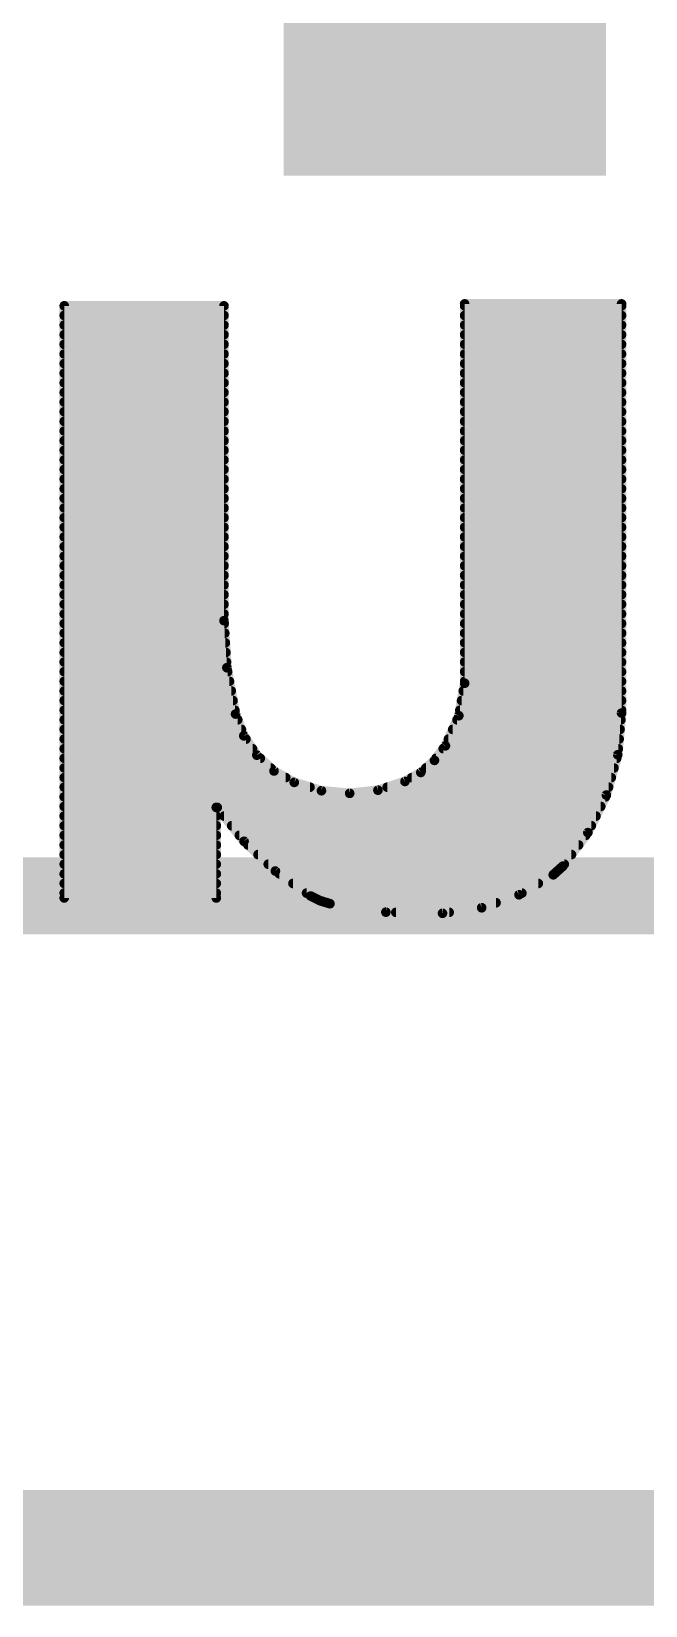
# Model space of a CAD drawing. Extents: x -1.3 to 34.4, y -29.2 to 28.1.
# Drawn here: x 15.989 to 17.61, y -0.152 to 4.001 of the extents above; entities that cross this region are included whole.
import ezdxf

# ---------------------------------------------------------------- set-up
doc = ezdxf.new("R2010")
doc.units = 0
for name, color, linetype in [('1', 12, 'CONTINUOUS'), ('16', 132, 'CONTINUOUS'), ('20', 53, 'CONTINUOUS'), ('22', 40, 'CONTINUOUS'), ('51', 53, 'CONTINUOUS')]:
    doc.layers.add(name, color=color, linetype=linetype)

# ---------------------------------------------------------------- blocks, each defined once
blk = doc.blocks.new('RECT')
blk.add_solid([(-0.5, -0.5), (0.5, -0.5), (-0.5, 0.5), (0.5, 0.5)])

msp = doc.modelspace()

# ---------------------------------------------------------------- linework, layer by layer
at = {"layer": '1', "const_width": 0.3048}
msp.add_lwpolyline([(27.94, 0), (0, 0)], dxfattribs=at)
at = {"layer": '16', "const_width": 0.3048}
msp.add_lwpolyline([(27.94, 0), (0, 0)], dxfattribs=at)
at = {"layer": '20', "const_width": 0.2032}
msp.add_lwpolyline([(0, 0), (34.29, 0)], dxfattribs=at)
at = {"layer": '22', "const_width": 0.0254}
for points in [[(16.0757, 1.7145), (16.0757, 3.2766)], [(16.0757, 3.2766), (16.4973, 3.2766)], [(16.4973, 3.2766), (16.4973, 2.446)], [(17.1323, 2.2809), (17.1323, 3.2817)], [(17.1323, 3.2817), (17.5463, 3.2817)], [(17.1323, 3.2766), (17.5463, 3.2766)], [(17.5463, 3.2817), (17.5463, 2.2022)], [(16.0757, 3.2512), (16.4973, 3.2512)], [(17.1323, 3.2512), (17.5463, 3.2512)], [(16.0757, 3.2258), (16.4973, 3.2258)], [(16.0757, 3.2004), (16.4973, 3.2004)], [(17.1323, 3.2258), (17.5463, 3.2258)], [(17.1323, 3.2004), (17.5463, 3.2004)], [(16.0757, 3.175), (16.4973, 3.175)], [(16.0757, 3.1496), (16.4973, 3.1496)], [(17.1323, 3.175), (17.5463, 3.175)], [(17.1323, 3.1496), (17.5463, 3.1496)], [(16.0757, 3.1242), (16.4973, 3.1242)], [(17.1323, 3.1242), (17.5463, 3.1242)], [(16.0757, 3.0988), (16.4973, 3.0988)], [(16.0757, 3.0734), (16.4973, 3.0734)], [(17.1323, 3.0988), (17.5463, 3.0988)], [(17.1323, 3.0734), (17.5463, 3.0734)], [(16.0757, 3.048), (16.4973, 3.048)], [(16.0757, 3.0226), (16.4973, 3.0226)], [(17.1323, 3.048), (17.5463, 3.048)], [(17.1323, 3.0226), (17.5463, 3.0226)], [(16.0757, 2.9972), (16.4973, 2.9972)], [(17.1323, 2.9972), (17.5463, 2.9972)], [(16.0757, 2.9718), (16.4973, 2.9718)], [(16.0757, 2.9464), (16.4973, 2.9464)], [(17.1323, 2.9718), (17.5463, 2.9718)], [(17.1323, 2.9464), (17.5463, 2.9464)], [(16.0757, 2.921), (16.4973, 2.921)], [(16.0757, 2.8956), (16.4973, 2.8956)], [(17.1323, 2.921), (17.5463, 2.921)], [(17.1323, 2.8956), (17.5463, 2.8956)], [(16.0757, 2.8702), (16.4973, 2.8702)], [(17.1323, 2.8702), (17.5463, 2.8702)], [(16.0757, 2.8448), (16.4973, 2.8448)], [(16.0757, 2.8194), (16.4973, 2.8194)], [(17.1323, 2.8448), (17.5463, 2.8448)], [(17.1323, 2.8194), (17.5463, 2.8194)], [(16.0757, 2.794), (16.4973, 2.794)], [(17.1323, 2.794), (17.5463, 2.794)], [(16.0757, 2.7686), (16.4973, 2.7686)], [(16.0757, 2.7432), (16.4973, 2.7432)], [(17.1323, 2.7686), (17.5463, 2.7686)], [(17.1323, 2.7432), (17.5463, 2.7432)], [(16.0757, 2.7178), (16.4973, 2.7178)], [(16.0757, 2.6924), (16.4973, 2.6924)], [(17.1323, 2.7178), (17.5463, 2.7178)], [(17.1323, 2.6924), (17.5463, 2.6924)], [(16.0757, 2.667), (16.4973, 2.667)], [(17.1323, 2.667), (17.5463, 2.667)], [(16.0757, 2.6416), (16.4973, 2.6416)], [(16.0757, 2.6162), (16.4973, 2.6162)], [(17.1323, 2.6416), (17.5463, 2.6416)], [(17.1323, 2.6162), (17.5463, 2.6162)], [(16.0757, 2.5908), (16.4973, 2.5908)], [(16.0757, 2.5654), (16.4973, 2.5654)], [(17.1323, 2.5908), (17.5463, 2.5908)], [(17.1323, 2.5654), (17.5463, 2.5654)], [(16.0757, 2.54), (16.4973, 2.54)], [(17.1323, 2.54), (17.5463, 2.54)], [(16.0757, 2.5146), (16.4973, 2.5146)], [(16.0757, 2.4892), (16.4973, 2.4892)], [(17.1323, 2.5146), (17.5463, 2.5146)], [(17.1323, 2.4892), (17.5463, 2.4892)], [(16.0757, 2.4638), (16.4973, 2.4638)], [(16.0757, 2.4384), (16.4978, 2.4384)], [(16.4973, 2.446), (16.505, 2.3219)], [(17.1323, 2.4638), (17.5463, 2.4638)], [(17.1323, 2.4384), (17.5463, 2.4384)], [(16.0757, 2.413), (16.4993, 2.413)], [(17.1323, 2.413), (17.5463, 2.413)], [(16.0757, 2.3876), (16.5009, 2.3876)], [(16.0757, 2.3622), (16.5025, 2.3622)], [(17.1323, 2.3876), (17.5463, 2.3876)], [(17.1323, 2.3622), (17.5463, 2.3622)], [(16.0757, 2.3368), (16.504, 2.3368)], [(16.505, 2.3219), (16.5278, 2.1996)], [(17.1323, 2.3368), (17.5463, 2.3368)], [(16.0757, 2.3114), (16.5069, 2.3114)], [(16.0757, 2.286), (16.5117, 2.286)], [(17.117, 2.1952), (17.1323, 2.2809)], [(17.1323, 2.3114), (17.5463, 2.3114)], [(17.1323, 2.286), (17.5463, 2.286)], [(16.0757, 2.2606), (16.5164, 2.2606)], [(16.0757, 2.2352), (16.5211, 2.2352)], [(17.1241, 2.2352), (17.5463, 2.2352)], [(17.1287, 2.2606), (17.5463, 2.2606)], [(16.0757, 2.2098), (16.5259, 2.2098)], [(16.5278, 2.1996), (16.5496, 2.1421)], [(17.0815, 2.1158), (17.117, 2.1952)], [(17.1196, 2.2098), (17.5463, 2.2098)], [(17.5463, 2.2022), (17.5362, 2.0922)], [(16.0757, 2.1844), (16.5336, 2.1844)], [(16.0757, 2.159), (16.5432, 2.159)], [(17.1008, 2.159), (17.5423, 2.159)], [(17.1121, 2.1844), (17.5447, 2.1844)], [(16.0757, 2.1336), (16.5554, 2.1336)], [(16.0757, 2.1082), (16.5725, 2.1082)], [(16.5496, 2.1421), (16.584, 2.0912)], [(17.0526, 2.0774), (17.0815, 2.1158)], [(17.0758, 2.1082), (17.5377, 2.1082)], [(17.0894, 2.1336), (17.54, 2.1336)], [(16.0757, 2.0828), (16.5931, 2.0828)], [(16.584, 2.0912), (16.6292, 2.0495)], [(17.0166, 2.0456), (17.0526, 2.0774)], [(17.0567, 2.0828), (17.5335, 2.0828)], [(17.5362, 2.0922), (17.5062, 1.9859)], [(16.0757, 2.0574), (16.6206, 2.0574)], [(16.0757, 2.032), (16.6602, 2.032)], [(16.6292, 2.0495), (16.6827, 2.0193)], [(16.9748, 2.0218), (17.0166, 2.0456)], [(16.9927, 2.032), (17.5192, 2.032)], [(17.03, 2.0574), (17.5264, 2.0574)], [(16.0757, 2.0066), (16.7242, 2.0066)], [(16.0757, 1.9812), (17.5039, 1.9812)], [(16.6827, 2.0193), (16.7544, 1.9974)], [(16.7544, 1.9974), (16.829, 1.9904)], [(16.829, 1.9904), (16.9035, 1.9987)], [(16.9035, 1.9987), (16.9748, 2.0218)], [(16.928, 2.0066), (17.5121, 2.0066)], [(17.5062, 1.9859), (17.4574, 1.8868)], [(16.0757, 1.9558), (17.4914, 1.9558)], [(16.4795, 1.9533), (16.477, 1.9533)], [(16.477, 1.9533), (16.477, 1.7145)], [(16.5502, 1.8639), (16.4795, 1.9533)], [(16.0757, 1.9304), (16.477, 1.9304)], [(16.0757, 1.905), (16.477, 1.905)], [(16.4976, 1.9304), (17.4789, 1.9304)], [(16.5177, 1.905), (17.4664, 1.905)], [(16.0757, 1.8796), (16.477, 1.8796)], [(16.5378, 1.8796), (17.452, 1.8796)], [(16.6329, 1.7855), (16.5502, 1.8639)], [(17.4574, 1.8868), (17.3914, 1.7983)], [(16.0757, 1.8542), (16.477, 1.8542)], [(16.0757, 1.8288), (16.477, 1.8288)], [(16.5605, 1.8542), (17.4331, 1.8542)], [(16.5872, 1.8288), (17.4141, 1.8288)], [(16.0757, 1.8034), (16.477, 1.8034)], [(16.0757, 1.778), (16.477, 1.778)], [(16.614, 1.8034), (17.3952, 1.8034)], [(16.7259, 1.7196), (16.6329, 1.7855)], [(16.6435, 1.778), (17.3688, 1.778)], [(17.366, 1.7755), (17.2758, 1.7229)], [(17.3914, 1.7983), (17.366, 1.7755)], [(16.0757, 1.7526), (16.477, 1.7526)], [(16.6793, 1.7526), (17.3267, 1.7526)], [(16.0757, 1.7272), (16.477, 1.7272)], [(16.477, 1.7145), (16.0757, 1.7145)], [(16.7152, 1.7272), (17.2832, 1.7272)], [(16.7505, 1.7073), (16.7259, 1.7196)], [(16.7767, 1.6993), (16.7505, 1.7073)], [(16.7686, 1.7018), (17.2151, 1.7018)], [(16.9245, 1.6769), (16.7767, 1.6993)], [(17.2758, 1.7229), (17.1772, 1.6886)], [(17.0739, 1.6739), (16.9245, 1.6769)], [(16.9508, 1.6764), (17.0915, 1.6764)], [(17.1772, 1.6886), (17.0739, 1.6739)]]:
    msp.add_lwpolyline(points, dxfattribs=at)
at = {"layer": '22', "const_width": 0.0127}
for points in [[(16.0757, 3.283, 1), (16.0757, 3.2703)], [(16.0821, 3.2766, 1), (16.0694, 3.2766)], [(16.5037, 3.2766, 1), (16.4909, 3.2766)], [(16.4973, 3.2703, 1), (16.4973, 3.283)], [(17.1387, 3.2817, 1), (17.1259, 3.2817)], [(17.1323, 3.2881, 1), (17.1323, 3.2754)], [(17.1323, 3.283, 1), (17.1323, 3.2703)], [(17.5527, 3.2817, 1), (17.54, 3.2817)], [(17.5463, 3.2754, 1), (17.5463, 3.2881)], [(17.5463, 3.2703, 1), (17.5463, 3.283)], [(16.0757, 3.2576, 1), (16.0757, 3.2449)], [(16.4973, 3.2449, 1), (16.4973, 3.2576)], [(17.1323, 3.2576, 1), (17.1323, 3.2449)], [(17.5463, 3.2449, 1), (17.5463, 3.2576)], [(16.0757, 3.2321, 1), (16.0757, 3.2195)], [(16.0757, 3.2067, 1), (16.0757, 3.1941)], [(16.4973, 3.2195, 1), (16.4973, 3.2321)], [(16.4973, 3.1941, 1), (16.4973, 3.2067)], [(17.1323, 3.2321, 1), (17.1323, 3.2195)], [(17.1323, 3.2067, 1), (17.1323, 3.1941)], [(17.5463, 3.2195, 1), (17.5463, 3.2321)], [(17.5463, 3.1941, 1), (17.5463, 3.2067)], [(16.0757, 3.1814, 1), (16.0757, 3.1687)], [(16.0757, 3.1559, 1), (16.0757, 3.1433)], [(16.4973, 3.1687, 1), (16.4973, 3.1814)], [(16.4973, 3.1433, 1), (16.4973, 3.1559)], [(17.1323, 3.1814, 1), (17.1323, 3.1687)], [(17.1323, 3.1559, 1), (17.1323, 3.1433)], [(17.5463, 3.1687, 1), (17.5463, 3.1814)], [(17.5463, 3.1433, 1), (17.5463, 3.1559)], [(16.0757, 3.1305, 1), (16.0757, 3.1179)], [(16.4973, 3.1179, 1), (16.4973, 3.1305)], [(17.1323, 3.1305, 1), (17.1323, 3.1179)], [(17.5463, 3.1179, 1), (17.5463, 3.1305)], [(16.0757, 3.1052, 1), (16.0757, 3.0925)], [(16.0757, 3.0798, 1), (16.0757, 3.0671)], [(16.4973, 3.0925, 1), (16.4973, 3.1052)], [(16.4973, 3.0671, 1), (16.4973, 3.0798)], [(17.1323, 3.1052, 1), (17.1323, 3.0925)], [(17.1323, 3.0798, 1), (17.1323, 3.0671)], [(17.5463, 3.0925, 1), (17.5463, 3.1052)], [(17.5463, 3.0671, 1), (17.5463, 3.0798)], [(16.0757, 3.029, 1), (16.0757, 3.0163)], [(16.0757, 3.0543, 1), (16.0757, 3.0417)], [(16.4973, 3.0417, 1), (16.4973, 3.0543)], [(16.4973, 3.0163, 1), (16.4973, 3.029)], [(17.1323, 3.029, 1), (17.1323, 3.0163)], [(17.1323, 3.0543, 1), (17.1323, 3.0417)], [(17.5463, 3.0417, 1), (17.5463, 3.0543)], [(17.5463, 3.0163, 1), (17.5463, 3.029)], [(16.0757, 3.0036, 1), (16.0757, 2.9909)], [(16.4973, 2.9909, 1), (16.4973, 3.0036)], [(17.1323, 3.0036, 1), (17.1323, 2.9909)], [(17.5463, 2.9909, 1), (17.5463, 3.0036)], [(16.0757, 2.9781, 1), (16.0757, 2.9655)], [(16.0757, 2.9527, 1), (16.0757, 2.9401)], [(16.4973, 2.9655, 1), (16.4973, 2.9781)], [(16.4973, 2.9401, 1), (16.4973, 2.9527)], [(17.1323, 2.9781, 1), (17.1323, 2.9655)], [(17.1323, 2.9527, 1), (17.1323, 2.9401)], [(17.5463, 2.9655, 1), (17.5463, 2.9781)], [(17.5463, 2.9401, 1), (17.5463, 2.9527)], [(16.0757, 2.9274, 1), (16.0757, 2.9147)], [(16.0757, 2.9019, 1), (16.0757, 2.8893)], [(16.4973, 2.9147, 1), (16.4973, 2.9274)], [(16.4973, 2.8893, 1), (16.4973, 2.9019)], [(17.1323, 2.9274, 1), (17.1323, 2.9147)], [(17.1323, 2.9019, 1), (17.1323, 2.8893)], [(17.5463, 2.9147, 1), (17.5463, 2.9274)], [(17.5463, 2.8893, 1), (17.5463, 2.9019)], [(16.0757, 2.8765, 1), (16.0757, 2.8639)], [(16.4973, 2.8639, 1), (16.4973, 2.8765)], [(17.1323, 2.8765, 1), (17.1323, 2.8639)], [(17.5463, 2.8639, 1), (17.5463, 2.8765)], [(16.0757, 2.8512, 1), (16.0757, 2.8385)], [(16.0757, 2.8258, 1), (16.0757, 2.8131)], [(16.4973, 2.8385, 1), (16.4973, 2.8512)], [(16.4973, 2.8131, 1), (16.4973, 2.8258)], [(17.1323, 2.8512, 1), (17.1323, 2.8385)], [(17.1323, 2.8258, 1), (17.1323, 2.8131)], [(17.5463, 2.8385, 1), (17.5463, 2.8512)], [(17.5463, 2.8131, 1), (17.5463, 2.8258)], [(16.0757, 2.8003, 1), (16.0757, 2.7877)], [(16.4973, 2.7877, 1), (16.4973, 2.8003)], [(17.1323, 2.8003, 1), (17.1323, 2.7877)], [(17.5463, 2.7877, 1), (17.5463, 2.8003)], [(16.0757, 2.775, 1), (16.0757, 2.7623)], [(16.0757, 2.7496, 1), (16.0757, 2.7369)], [(16.4973, 2.7623, 1), (16.4973, 2.775)], [(16.4973, 2.7369, 1), (16.4973, 2.7496)], [(17.1323, 2.775, 1), (17.1323, 2.7623)], [(17.1323, 2.7496, 1), (17.1323, 2.7369)], [(17.5463, 2.7623, 1), (17.5463, 2.775)], [(17.5463, 2.7369, 1), (17.5463, 2.7496)], [(16.0757, 2.7241, 1), (16.0757, 2.7115)], [(16.0757, 2.6987, 1), (16.0757, 2.6861)], [(16.4973, 2.7115, 1), (16.4973, 2.7241)], [(16.4973, 2.6861, 1), (16.4973, 2.6987)], [(17.1323, 2.7241, 1), (17.1323, 2.7115)], [(17.1323, 2.6987, 1), (17.1323, 2.6861)], [(17.5463, 2.7115, 1), (17.5463, 2.7241)], [(17.5463, 2.6861, 1), (17.5463, 2.6987)], [(16.0757, 2.6734, 1), (16.0757, 2.6607)], [(16.4973, 2.6607, 1), (16.4973, 2.6734)], [(17.1323, 2.6734, 1), (17.1323, 2.6607)], [(17.5463, 2.6607, 1), (17.5463, 2.6734)], [(16.0757, 2.6479, 1), (16.0757, 2.6353)], [(16.0757, 2.6225, 1), (16.0757, 2.6099)], [(16.4973, 2.6353, 1), (16.4973, 2.6479)], [(16.4973, 2.6099, 1), (16.4973, 2.6225)], [(17.1323, 2.6479, 1), (17.1323, 2.6353)], [(17.1323, 2.6225, 1), (17.1323, 2.6099)], [(17.5463, 2.6353, 1), (17.5463, 2.6479)], [(17.5463, 2.6099, 1), (17.5463, 2.6225)], [(16.0757, 2.5972, 1), (16.0757, 2.5845)], [(16.0757, 2.5717, 1), (16.0757, 2.5591)], [(16.4973, 2.5845, 1), (16.4973, 2.5972)], [(16.4973, 2.5591, 1), (16.4973, 2.5717)], [(17.1323, 2.5972, 1), (17.1323, 2.5845)], [(17.1323, 2.5717, 1), (17.1323, 2.5591)], [(17.5463, 2.5845, 1), (17.5463, 2.5972)], [(17.5463, 2.5591, 1), (17.5463, 2.5717)], [(16.0757, 2.5463, 1), (16.0757, 2.5337)], [(16.4973, 2.5337, 1), (16.4973, 2.5463)], [(17.1323, 2.5463, 1), (17.1323, 2.5337)], [(17.5463, 2.5337, 1), (17.5463, 2.5463)], [(16.0757, 2.521, 1), (16.0757, 2.5083)], [(16.0757, 2.4956, 1), (16.0757, 2.4829)], [(16.4973, 2.5083, 1), (16.4973, 2.521)], [(16.4973, 2.4829, 1), (16.4973, 2.4956)], [(17.1323, 2.521, 1), (17.1323, 2.5083)], [(17.1323, 2.4956, 1), (17.1323, 2.4829)], [(17.5463, 2.5083, 1), (17.5463, 2.521)], [(17.5463, 2.4829, 1), (17.5463, 2.4956)], [(16.0757, 2.4701, 1), (16.0757, 2.4575)], [(16.0757, 2.4447, 1), (16.0757, 2.4321)], [(16.4909, 2.446, 1), (16.5037, 2.446)], [(16.5036, 2.4464, 1), (16.491, 2.4456)], [(16.4973, 2.4575, 1), (16.4973, 2.4701)], [(16.4978, 2.4321, 1), (16.4978, 2.4447)], [(17.1323, 2.4701, 1), (17.1323, 2.4575)], [(17.1323, 2.4447, 1), (17.1323, 2.4321)], [(17.5463, 2.4575, 1), (17.5463, 2.4701)], [(17.5463, 2.4321, 1), (17.5463, 2.4447)], [(16.0757, 2.4194, 1), (16.0757, 2.4067)], [(16.4993, 2.4067, 1), (16.4993, 2.4194)], [(17.1323, 2.4194, 1), (17.1323, 2.4067)], [(17.5463, 2.4067, 1), (17.5463, 2.4194)], [(16.0757, 2.3939, 1), (16.0757, 2.3813)], [(16.0757, 2.3685, 1), (16.0757, 2.3559)], [(16.5009, 2.3813, 1), (16.5009, 2.3939)], [(16.5025, 2.3559, 1), (16.5025, 2.3685)], [(17.1323, 2.3939, 1), (17.1323, 2.3813)], [(17.1323, 2.3685, 1), (17.1323, 2.3559)], [(17.5463, 2.3813, 1), (17.5463, 2.3939)], [(17.5463, 2.3559, 1), (17.5463, 2.3685)], [(16.0757, 2.3432, 1), (16.0757, 2.3305)], [(16.5112, 2.323, 1), (16.4987, 2.3207)], [(16.4986, 2.3215, 1), (16.5113, 2.3223)], [(16.504, 2.3305, 1), (16.504, 2.3432)], [(17.1323, 2.3432, 1), (17.1323, 2.3305)], [(17.5463, 2.3305, 1), (17.5463, 2.3432)], [(16.0757, 2.3177, 1), (16.0757, 2.3051)], [(16.0757, 2.2923, 1), (16.0757, 2.2797)], [(16.5069, 2.3051, 1), (16.5069, 2.3177)], [(16.5117, 2.2797, 1), (16.5117, 2.2923)], [(17.1259, 2.2809, 1), (17.1387, 2.2809)], [(17.1323, 2.3177, 1), (17.1323, 2.3051)], [(17.1323, 2.2923, 1), (17.1323, 2.2797)], [(17.1386, 2.2798, 1), (17.126, 2.282)], [(17.5463, 2.3051, 1), (17.5463, 2.3177)], [(17.5463, 2.2797, 1), (17.5463, 2.2923)], [(16.0757, 2.267, 1), (16.0757, 2.2543)], [(16.0757, 2.2416, 1), (16.0757, 2.2289)], [(16.5164, 2.2543, 1), (16.5164, 2.267)], [(16.5211, 2.2289, 1), (16.5211, 2.2416)], [(17.1241, 2.2416, 1), (17.1241, 2.2289)], [(17.1287, 2.267, 1), (17.1287, 2.2543)], [(17.5463, 2.2543, 1), (17.5463, 2.267)], [(17.5463, 2.2289, 1), (17.5463, 2.2416)], [(16.0757, 2.2161, 1), (16.0757, 2.2035)], [(16.5337, 2.2019, 1), (16.5219, 2.1973)], [(16.5216, 2.1984, 1), (16.534, 2.2008)], [(16.5259, 2.2035, 1), (16.5259, 2.2161)], [(17.1107, 2.1964, 1), (17.1232, 2.1941)], [(17.1228, 2.1927, 1), (17.1112, 2.1978)], [(17.1196, 2.2161, 1), (17.1196, 2.2035)], [(17.5526, 2.2016, 1), (17.54, 2.2028)], [(17.54, 2.2022, 1), (17.5527, 2.2022)], [(17.5463, 2.2035, 1), (17.5463, 2.2161)], [(16.0757, 2.1654, 1), (16.0757, 2.1527)], [(16.0757, 2.1907, 1), (16.0757, 2.1781)], [(16.5336, 2.1781, 1), (16.5336, 2.1907)], [(16.5432, 2.1527, 1), (16.5432, 2.1654)], [(17.1008, 2.1654, 1), (17.1008, 2.1527)], [(17.1121, 2.1907, 1), (17.1121, 2.1781)], [(17.5423, 2.1527, 1), (17.5423, 2.1654)], [(17.5447, 2.1781, 1), (17.5447, 2.1907)], [(16.0757, 2.1399, 1), (16.0757, 2.1273)], [(16.0757, 2.1145, 1), (16.0757, 2.1019)], [(16.5549, 2.1457, 1), (16.5443, 2.1386)], [(16.5437, 2.1399, 1), (16.5555, 2.1444)], [(16.5554, 2.1273, 1), (16.5554, 2.1399)], [(16.5725, 2.1019, 1), (16.5725, 2.1145)], [(17.0758, 2.1145, 1), (17.0758, 2.1019)], [(17.0757, 2.1184, 1), (17.0873, 2.1132)], [(17.0866, 2.112, 1), (17.0764, 2.1196)], [(17.0894, 2.1399, 1), (17.0894, 2.1273)], [(17.5377, 2.1019, 1), (17.5377, 2.1145)], [(17.54, 2.1273, 1), (17.54, 2.1399)], [(16.0757, 2.0892, 1), (16.0757, 2.0765)], [(16.5883, 2.0959, 1), (16.5797, 2.0865)], [(16.5787, 2.0876, 1), (16.5893, 2.0947)], [(16.5931, 2.0765, 1), (16.5931, 2.0892)], [(17.0476, 2.0812, 1), (17.0577, 2.0735)], [(17.0568, 2.0726, 1), (17.0484, 2.0821)], [(17.0567, 2.0892, 1), (17.0567, 2.0765)], [(17.5299, 2.0928, 1), (17.5425, 2.0916)], [(17.5423, 2.0905, 1), (17.5301, 2.0939)], [(17.5335, 2.0765, 1), (17.5335, 2.0892)], [(16.0757, 2.0637, 1), (16.0757, 2.0511)], [(16.0757, 2.0383, 1), (16.0757, 2.0257)], [(16.6206, 2.0511, 1), (16.6206, 2.0637)], [(16.6323, 2.055, 1), (16.626, 2.044)], [(16.6249, 2.0448, 1), (16.6335, 2.0542)], [(16.6602, 2.0257, 1), (16.6602, 2.0383)], [(16.9927, 2.0383, 1), (16.9927, 2.0257)], [(17.0124, 2.0503, 1), (17.0208, 2.0408)], [(17.0197, 2.0401, 1), (17.0134, 2.0511)], [(17.03, 2.0637, 1), (17.03, 2.0511)], [(17.5192, 2.0257, 1), (17.5192, 2.0383)], [(17.5264, 2.0511, 1), (17.5264, 2.0637)], [(16.0757, 2.013, 1), (16.0757, 2.0003)], [(16.0757, 1.9876, 1), (16.0757, 1.9748)], [(16.6846, 2.0254, 1), (16.6808, 2.0132)], [(16.6796, 2.0138, 1), (16.6858, 2.0248)], [(16.7242, 2.0003, 1), (16.7242, 2.013)], [(16.755, 2.0037, 1), (16.7538, 1.9911)], [(16.7525, 1.9913, 1), (16.7562, 2.0035)], [(16.8283, 1.9967, 1), (16.8297, 1.9841)], [(16.8284, 1.9841, 1), (16.8296, 1.9967)], [(16.9015, 2.0047, 1), (16.9055, 1.9926)], [(16.9042, 1.9923, 1), (16.9028, 2.005)], [(16.928, 2.013, 1), (16.928, 2.0003)], [(16.9717, 2.0273, 1), (16.9779, 2.0163)], [(16.9768, 2.0158, 1), (16.9728, 2.0278)], [(17.5001, 1.9876, 1), (17.5124, 1.9842)], [(17.5119, 1.9831, 1), (17.5005, 1.9887)], [(17.5039, 1.9748, 1), (17.5039, 1.9876)], [(17.5121, 2.0003, 1), (17.5121, 2.013)], [(16.0757, 1.9622, 1), (16.0757, 1.9494)], [(16.477, 1.9597, 1), (16.477, 1.9469)], [(16.4834, 1.9533, 1), (16.4706, 1.9533)], [(16.4845, 1.9572, 1), (16.4745, 1.9494)], [(16.4795, 1.9469, 1), (16.4795, 1.9597)], [(17.4914, 1.9494, 1), (17.4914, 1.9622)], [(16.0757, 1.9368, 1), (16.0757, 1.9241)], [(16.0757, 1.9114, 1), (16.0757, 1.8986)], [(16.477, 1.9241, 1), (16.477, 1.9368)], [(16.477, 1.8986, 1), (16.477, 1.9114)], [(16.4976, 1.9368, 1), (16.4976, 1.9241)], [(16.5177, 1.9114, 1), (16.5177, 1.8986)], [(17.4664, 1.8986, 1), (17.4664, 1.9114)], [(17.4789, 1.9241, 1), (17.4789, 1.9368)], [(16.0757, 1.886, 1), (16.0757, 1.8733)], [(16.477, 1.8733, 1), (16.477, 1.886)], [(16.5378, 1.886, 1), (16.5378, 1.8733)], [(16.5546, 1.8685, 1), (16.5458, 1.8593)], [(16.5452, 1.86, 1), (16.5552, 1.8679)], [(17.4517, 1.8896, 1), (17.4631, 1.884)], [(17.452, 1.8733, 1), (17.452, 1.886)], [(17.4625, 1.883, 1), (17.4523, 1.8906)], [(16.0757, 1.8606, 1), (16.0757, 1.8478)], [(16.0757, 1.8352, 1), (16.0757, 1.8224)], [(16.477, 1.8478, 1), (16.477, 1.8606)], [(16.477, 1.8224, 1), (16.477, 1.8352)], [(16.5605, 1.8606, 1), (16.5605, 1.8478)], [(16.5872, 1.8352, 1), (16.5872, 1.8224)], [(17.4141, 1.8224, 1), (17.4141, 1.8352)], [(17.4331, 1.8478, 1), (17.4331, 1.8606)], [(16.0757, 1.8098, 1), (16.0757, 1.7971)], [(16.0757, 1.7844, 1), (16.0757, 1.7716)], [(16.477, 1.7971, 1), (16.477, 1.8098)], [(16.477, 1.7716, 1), (16.477, 1.7844)], [(16.614, 1.8098, 1), (16.614, 1.7971)], [(16.6366, 1.7907, 1), (16.6292, 1.7803)], [(16.6285, 1.7809, 1), (16.6373, 1.7901)], [(16.6435, 1.7844, 1), (16.6435, 1.7716)], [(17.3618, 1.7802, 1), (17.3702, 1.7708)], [(17.3692, 1.77, 1), (17.3628, 1.781)], [(17.3688, 1.7716, 1), (17.3688, 1.7844)], [(17.3863, 1.8021, 1), (17.3965, 1.7945)], [(17.3956, 1.7936, 1), (17.3872, 1.803)], [(17.3952, 1.7971, 1), (17.3952, 1.8098)], [(16.0757, 1.759, 1), (16.0757, 1.7463)], [(16.477, 1.7463, 1), (16.477, 1.759)], [(16.6793, 1.759, 1), (16.6793, 1.7463)], [(17.3267, 1.7463, 1), (17.3267, 1.759)], [(16.0757, 1.7336, 1), (16.0757, 1.7208)], [(16.0757, 1.7209, 1), (16.0757, 1.7082)], [(16.0694, 1.7145, 1), (16.0821, 1.7145)], [(16.4706, 1.7145, 1), (16.4834, 1.7145)], [(16.477, 1.7208, 1), (16.477, 1.7336)], [(16.477, 1.7082, 1), (16.477, 1.7209)], [(16.7152, 1.7336, 1), (16.7152, 1.7208)], [(16.7287, 1.7253, 1), (16.7231, 1.7139)], [(16.7222, 1.7144, 1), (16.7296, 1.7248)], [(16.7523, 1.7134, 1), (16.7486, 1.7013)], [(16.7476, 1.7017, 1), (16.7533, 1.713)], [(16.7686, 1.7082, 1), (16.7686, 1.6954)], [(16.7777, 1.7056, 1), (16.7757, 1.693)], [(16.7748, 1.6932, 1), (16.7786, 1.7054)], [(17.2151, 1.6954, 1), (17.2151, 1.7082)], [(17.2726, 1.7284, 1), (17.279, 1.7174)], [(17.2779, 1.7169, 1), (17.2737, 1.7289)], [(17.2832, 1.7208, 1), (17.2832, 1.7336)], [(16.9246, 1.6833, 1), (16.9243, 1.6706)], [(16.9235, 1.6707, 1), (16.9254, 1.6832)], [(16.9508, 1.6828, 1), (16.9508, 1.6701)], [(17.073, 1.6802, 1), (17.0748, 1.6676)], [(17.0738, 1.6676, 1), (17.074, 1.6802)], [(17.0915, 1.6701, 1), (17.0915, 1.6828)], [(17.1752, 1.6946, 1), (17.1793, 1.6826)], [(17.1781, 1.6823, 1), (17.1763, 1.6949)]]:
    msp.add_lwpolyline(points, format="xyb", dxfattribs=at)
at = {"layer": '51', "const_width": 0.2032}
msp.add_lwpolyline([(26.33, 1.72), (5.83, 1.72)], dxfattribs=at)

# ---------------------------------------------------------------- block references
at = {"layer": '1', "xscale": 0.85, "yscale": 1.7}
msp.add_blockref('RECT', (17.08, 4.47), dxfattribs=at)

doc.saveas('drawing.dxf')
